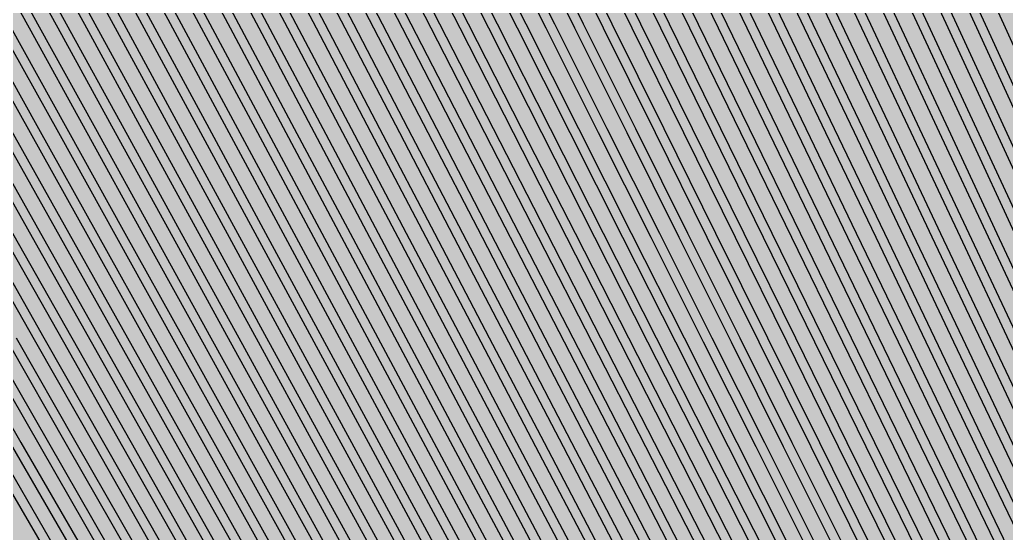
# Model space of a CAD drawing. Header units: metres. Extents: x -7231 to 10969, y -37556 to 1873.
# Drawn here: x 659.1 to 871.2, y -18033.5 to -17923.1 of the extents above; entities that cross this region are included whole.
import ezdxf

# ---------------------------------------------------------------- set-up
doc = ezdxf.new("R2010")
doc.units = ezdxf.units.M
for name, color, linetype in [('Metal1', 4, 'CONTINUOUS'), ('Metal2', 3, 'CONTINUOUS'), ('Polyimide', 7, 'CONTINUOUS')]:
    doc.layers.add(name, color=color, linetype=linetype)

msp = doc.modelspace()

# ---------------------------------------------------------------- hatches: boundary and pattern name
at = {"layer": 'Polyimide'}
msp.add_hatch(color=7, dxfattribs=at).paths.add_polyline_path([(4065.69, -468), (4066.67, -501.99), (4068.51, -535.99), (4071.41, -569.99), (4075.54, -603.99), (4081.04, -637.99), (4088.01, -671.99), (4096.52, -705.98), (4106.62, -739.98), (4118.33, -773.98), (4131.63, -807.98), (4146.49, -841.98), (4162.87, -875.98), (4180.68, -909.97), (4199.83, -943.97), (4220.22, -977.97), (4241.73, -1011.97), (4264.21, -1045.97), (4287.52, -1079.96), (4311.51, -1113.96), (4336.01, -1147.96), (4360.86, -1181.96), (4385.88, -1215.96), (4410.89, -1249.96), (4435.74, -1283.95), (4460.24, -1317.95), (4484.23, -1351.95), (4507.54, -1385.95), (4530.02, -1419.95), (4551.53, -1453.94), (4571.92, -1487.94), (4591.07, -1521.94), (4608.88, -1555.94), (4625.26, -1589.94), (4640.12, -1623.94), (4653.42, -1657.93), (4665.13, -1691.93), (4675.23, -1725.93), (4683.74, -1759.93), (4690.71, -1793.93), (4696.21, -1827.93), (4700.34, -1861.92), (4703.24, -1895.92), (4705.08, -1929.92), (4706.06, -1963.92), (4706.44, -1997.92), (4706.5, -2031.91), (4706.5, -4793.02), (4709.95, -4838.39), (4720.22, -4882.71), (4737.08, -4924.98), (4760.13, -4964.2), (4788.85, -4999.49), (4822.58, -5030.03), (4860.53, -5055.12), (4901.85, -5074.18), (4901.85, -5074.18), (4970.68, -5105.23), (5034.7, -5145.26), (5092.76, -5193.54), (5143.8, -5249.19), (5186.89, -5311.2), (5221.24, -5378.44), (5246.23, -5449.69), (5261.41, -5523.66), (5266.5, -5599), (5261.41, -5674.34), (5246.23, -5748.31), (5221.24, -5819.56), (5186.89, -5886.8), (5143.8, -5948.81), (5092.76, -6004.46), (5034.7, -6052.74), (4970.68, -6092.77), (4901.85, -6123.82), (4860.53, -6142.88), (4822.58, -6167.97), (4788.85, -6198.51), (4760.13, -6233.8), (4737.08, -6273.02), (4720.22, -6315.29), (4709.95, -6359.61), (4706.5, -6404.98), (4706.5, -9221.52), (4709.95, -9266.88), (4720.22, -9311.21), (4737.08, -9353.47), (4760.13, -9392.7), (4788.85, -9427.98), (4822.58, -9458.52), (4860.53, -9483.61), (4901.85, -9502.67), (4970.68, -9533.72), (5034.7, -9573.75), (5092.76, -9622.03), (5143.8, -9677.68), (5186.89, -9739.69), (5221.24, -9806.94), (5246.23, -9878.19), (5261.41, -9952.16), (5266.5, -10027.49), (5261.41, -10102.83), (5246.23, -10176.8), (5221.24, -10248.05), (5186.89, -10315.3), (5143.8, -10377.31), (5092.76, -10432.96), (5034.7, -10481.24), (4970.68, -10521.27), (4901.85, -10552.32), (4860.53, -10571.38), (4822.58, -10596.46), (4788.85, -10627), (4760.13, -10662.29), (4737.08, -10701.52), (4720.22, -10743.78), (4709.95, -10788.1), (4706.5, -10833.47), (4706.5, -13650.01), (4709.95, -13695.38), (4720.22, -13739.7), (4737.08, -13781.96), (4760.13, -13821.19), (4788.85, -13856.48), (4822.58, -13887.02), (4860.53, -13912.11), (4901.85, -13931.17), (4970.68, -13962.22), (5034.7, -14002.25), (5092.76, -14050.53), (5143.8, -14106.18), (5186.89, -14168.19), (5221.24, -14235.43), (5246.23, -14306.68), (5261.41, -14380.65), (5266.5, -14455.99), (5261.41, -14531.33), (5246.23, -14605.29), (5221.24, -14676.55), (5186.89, -14743.79), (5143.8, -14805.8), (5092.76, -14861.45), (5034.7, -14909.73), (4970.68, -14949.76), (4901.85, -14980.81), (4860.53, -14999.87), (4822.58, -15024.96), (4788.85, -15055.5), (4760.13, -15090.79), (4737.08, -15130.01), (4720.22, -15172.27), (4709.95, -15216.6), (4706.5, -15261.97), (4706.5, -15455.99), (4720.95, -15750.04), (4764.14, -16041.26), (4835.68, -16326.84), (4934.86, -16604.04), (5060.74, -16870.18), (5212.09, -17122.7), (5387.47, -17359.17), (5585.18, -17577.31), (5803.32, -17775.02), (6039.79, -17950.4), (6292.31, -18101.75), (6558.45, -18227.63), (6835.65, -18326.81), (7121.23, -18398.34), (7412.45, -18441.54), (7706.5, -18455.99), (9969.01, -18455.99), (10047.42, -18459.84), (10125.08, -18471.36), (10201.23, -18490.44), (10275.15, -18516.89), (10346.12, -18550.45), (10413.46, -18590.81), (10476.52, -18637.58), (10534.69, -18690.3), (10587.41, -18748.47), (10634.18, -18811.53), (10674.54, -18878.87), (10708.11, -18949.84), (10734.56, -19023.76), (10753.63, -19099.92), (10765.15, -19177.58), (10769.01, -19255.99), (10769.01, -20895.8), (10730.24, -20951.41), (10694.6, -21009.08), (10662.21, -21068.63), (10633.17, -21129.89), (10607.55, -21192.66), (10585.45, -21256.74), (10566.93, -21321.96), (10552.05, -21388.09), (10540.84, -21454.95), (10533.35, -21522.33), (10529.6, -21590.02), (10529.6, -21657.81), (10533.35, -21725.5), (10540.84, -21792.87), (10552.05, -21859.73), (10566.93, -21925.87), (10585.45, -21991.08), (10607.55, -22055.17), (10633.17, -22117.94), (10662.21, -22179.19), (10694.6, -22238.74), (10730.24, -22296.41), (10769.01, -22352.03), (10769.01, -32454.24), (10728.74, -32510.49), (10691.72, -32568.92), (10658.05, -32629.35), (10627.85, -32691.58), (10601.2, -32755.42), (10578.21, -32820.67), (10558.93, -32887.1), (10543.44, -32954.52), (10531.77, -33022.71), (10523.97, -33091.44), (10520.07, -33160.51), (10520.07, -33229.69), (10523.97, -33298.75), (10531.77, -33367.49), (10543.44, -33435.67), (10558.93, -33503.09), (10578.21, -33569.53), (10601.2, -33634.77), (10627.85, -33698.61), (10658.05, -33760.85), (10691.72, -33821.28), (10728.74, -33879.71), (10769.01, -33935.96), (10769.01, -36556), (10765.15, -36634.41), (10753.63, -36712.07), (10734.56, -36788.23), (10708.11, -36862.15), (10674.54, -36933.12), (10634.18, -37000.46), (10587.41, -37063.51), (10534.69, -37121.69), (10476.52, -37174.41), (10413.46, -37221.18), (10346.12, -37261.54), (10275.15, -37295.1), (10201.23, -37321.55), (10125.08, -37340.63), (10047.42, -37352.15), (9969.01, -37356), (-6231.01, -37356), (-6309.42, -37352.15), (-6387.08, -37340.63), (-6463.23, -37321.55), (-6537.15, -37295.1), (-6608.12, -37261.54), (-6675.46, -37221.18), (-6738.52, -37174.41), (-6796.69, -37121.69), (-6849.41, -37063.51), (-6896.18, -37000.46), (-6936.54, -36933.12), (-6970.11, -36862.15), (-6996.56, -36788.23), (-7015.63, -36712.07), (-7027.15, -36634.41), (-7031.01, -36556), (-7031.01, -33936), (-6990.74, -33879.75), (-6953.7, -33821.31), (-6920.03, -33760.88), (-6889.82, -33698.64), (-6863.18, -33634.8), (-6840.18, -33569.55), (-6820.9, -33503.11), (-6805.4, -33435.69), (-6793.74, -33367.49), (-6785.94, -33298.75), (-6782.03, -33229.68), (-6782.03, -33160.5), (-6785.94, -33091.43), (-6793.74, -33022.69), (-6805.4, -32954.5), (-6820.9, -32887.07), (-6840.18, -32820.63), (-6863.18, -32755.39), (-6889.82, -32691.54), (-6920.03, -32629.3), (-6953.7, -32568.87), (-6990.74, -32510.43), (-7031.01, -32454.18), (-7031.01, -22364.83), (-6990.74, -22308.58), (-6953.7, -22250.14), (-6920.03, -22189.71), (-6889.82, -22127.47), (-6863.18, -22063.62), (-6840.18, -21998.38), (-6820.9, -21931.94), (-6805.4, -21864.51), (-6793.74, -21796.32), (-6785.94, -21727.58), (-6782.03, -21658.51), (-6782.03, -21589.33), (-6785.94, -21520.26), (-6793.74, -21451.52), (-6805.4, -21383.32), (-6820.9, -21315.9), (-6840.18, -21249.46), (-6863.18, -21184.21), (-6889.82, -21120.37), (-6920.03, -21058.13), (-6953.7, -20997.7), (-6990.74, -20939.26), (-7031.01, -20883.01), (-7031.01, -19255.99), (-7027.15, -19177.58), (-7015.63, -19099.92), (-6996.56, -19023.76), (-6970.11, -18949.84), (-6936.54, -18878.87), (-6896.18, -18811.53), (-6849.41, -18748.47), (-6796.69, -18690.3), (-6738.52, -18637.58), (-6675.46, -18590.81), (-6608.12, -18550.45), (-6537.15, -18516.89), (-6463.23, -18490.44), (-6387.08, -18471.36), (-6309.42, -18459.84), (-6231.01, -18455.99), (-3968.5, -18455.99), (-3674.45, -18441.54), (-3383.23, -18398.34), (-3097.65, -18326.81), (-2820.45, -18227.63), (-2554.31, -18101.75), (-2301.79, -17950.4), (-2065.32, -17775.02), (-1847.18, -17577.31), (-1649.47, -17359.17), (-1474.09, -17122.7), (-1322.74, -16870.18), (-1196.86, -16604.04), (-1097.68, -16326.84), (-1026.14, -16041.26), (-982.95, -15750.04), (-968.5, -15455.99), (-968.5, -15261.97), (-971.95, -15216.6), (-982.22, -15172.27), (-999.08, -15130.01), (-1022.13, -15090.79), (-1050.85, -15055.5), (-1084.58, -15024.96), (-1122.53, -14999.87), (-1163.85, -14980.81), (-1232.68, -14949.76), (-1296.7, -14909.73), (-1354.76, -14861.45), (-1405.8, -14805.8), (-1448.89, -14743.79), (-1483.24, -14676.55), (-1508.23, -14605.29), (-1523.41, -14531.33), (-1528.5, -14455.99), (-1523.41, -14380.65), (-1508.23, -14306.68), (-1483.24, -14235.43), (-1448.89, -14168.19), (-1405.8, -14106.18), (-1354.76, -14050.53), (-1296.7, -14002.25), (-1232.68, -13962.22), (-1163.85, -13931.17), (-1122.53, -13912.11), (-1084.58, -13887.02), (-1050.85, -13856.48), (-1022.13, -13821.19), (-999.08, -13781.96), (-982.22, -13739.7), (-971.95, -13695.38), (-968.5, -13650.01), (-968.5, -12309.64), (-971.95, -12264.27), (-982.22, -12219.94), (-999.08, -12177.68), (-1022.13, -12138.46), (-1050.85, -12103.17), (-1084.58, -12072.63), (-1122.53, -12047.54), (-1163.85, -12028.48), (-1232.68, -11997.43), (-1296.7, -11957.4), (-1354.76, -11909.12), (-1405.8, -11853.47), (-1448.89, -11791.46), (-1483.24, -11724.22), (-1508.23, -11652.96), (-1523.41, -11579), (-1528.5, -11503.66), (-1523.41, -11428.32), (-1508.23, -11354.35), (-1483.24, -11283.1), (-1448.89, -11215.86), (-1405.8, -11153.85), (-1354.76, -11098.2), (-1296.7, -11049.92), (-1232.68, -11009.89), (-1163.85, -10978.84), (-1122.53, -10959.78), (-1084.58, -10934.69), (-1050.85, -10904.15), (-1022.13, -10868.86), (-999.08, -10829.63), (-982.22, -10787.37), (-971.95, -10743.05), (-968.5, -10697.68), (-968.5, -9357.31), (-971.95, -9311.94), (-982.22, -9267.62), (-999.08, -9225.35), (-1022.13, -9186.13), (-1050.85, -9150.84), (-1084.58, -9120.3), (-1122.53, -9095.21), (-1163.85, -9076.15), (-1163.85, -9076.15), (-1232.68, -9045.1), (-1296.7, -9005.07), (-1354.76, -8956.79), (-1405.8, -8901.14), (-1448.89, -8839.13), (-1483.24, -8771.89), (-1508.23, -8700.64), (-1523.41, -8626.67), (-1528.5, -8551.33), (-1523.41, -8475.99), (-1508.23, -8402.02), (-1483.24, -8330.77), (-1448.89, -8263.53), (-1405.8, -8201.52), (-1354.76, -8145.87), (-1296.7, -8097.59), (-1232.68, -8057.56), (-1163.85, -8026.51), (-1163.85, -8026.51), (-1122.53, -8007.45), (-1084.58, -7982.36), (-1050.85, -7951.82), (-1022.13, -7916.53), (-999.08, -7877.31), (-982.22, -7835.04), (-971.95, -7790.72), (-968.5, -7745.35), (-968.5, -6404.98), (-971.95, -6359.61), (-982.22, -6315.29), (-999.08, -6273.02), (-1022.13, -6233.8), (-1050.85, -6198.51), (-1084.58, -6167.97), (-1122.53, -6142.88), (-1163.85, -6123.82), (-1163.85, -6123.82), (-1232.68, -6092.77), (-1296.7, -6052.74), (-1354.76, -6004.46), (-1405.8, -5948.81), (-1448.89, -5886.8), (-1483.24, -5819.56), (-1508.23, -5748.31), (-1523.41, -5674.34), (-1528.5, -5599), (-1523.41, -5523.66), (-1508.23, -5449.69), (-1483.24, -5378.44), (-1448.89, -5311.2), (-1405.8, -5249.19), (-1354.76, -5193.54), (-1296.7, -5145.26), (-1232.68, -5105.23), (-1163.85, -5074.18), (-1163.85, -5074.18), (-1122.53, -5055.12), (-1084.58, -5030.03), (-1050.85, -4999.49), (-1022.13, -4964.2), (-999.08, -4924.98), (-982.22, -4882.71), (-971.95, -4838.39), (-968.5, -4793.02), (-968.5, -2031.91), (-968.44, -1997.92), (-968.06, -1963.92), (-967.05, -1929.92), (-965.18, -1895.92), (-962.22, -1861.92), (-958.01, -1827.93), (-952.41, -1793.93), (-945.31, -1759.93), (-936.64, -1725.93), (-926.35, -1691.93), (-914.43, -1657.93), (-900.88, -1623.94), (-885.74, -1589.94), (-869.05, -1555.94), (-850.91, -1521.94), (-831.4, -1487.94), (-810.63, -1453.94), (-788.72, -1419.95), (-765.82, -1385.95), (-742.07, -1351.95), (-717.63, -1317.95), (-692.67, -1283.95), (-667.36, -1249.96), (-641.88, -1215.96), (-616.39, -1181.96), (-591.08, -1147.96), (-566.12, -1113.96), (-541.68, -1079.96), (-517.93, -1045.97), (-495.03, -1011.97), (-473.12, -977.97), (-452.35, -943.97), (-432.84, -909.97), (-414.7, -875.98), (-398.01, -841.98), (-382.87, -807.98), (-369.32, -773.98), (-357.4, -739.98), (-347.11, -705.98), (-338.44, -671.99), (-331.34, -637.99), (-325.74, -603.99), (-321.53, -569.99), (-318.57, -535.99), (-316.7, -501.99), (-315.69, -468), (-315.31, -434), (-315.25, -400), (-315.25, 401), (-315.25, 451), (-315.25, 1644), (-270.25, 1644), (-270.03, 1637.13), (-269.35, 1630.29), (-268.23, 1623.52), (-266.67, 1616.82), (-264.68, 1610.25), (-262.26, 1603.82), (-259.42, 1597.56), (-256.18, 1591.5), (-252.55, 1585.67), (-248.55, 1580.08), (-244.19, 1574.77), (-239.5, 1569.75), (-234.48, 1565.06), (-229.17, 1560.7), (-223.58, 1556.7), (-217.75, 1553.07), (-211.69, 1549.83), (-205.43, 1546.99), (-199, 1544.57), (-192.43, 1542.58), (-185.73, 1541.02), (-178.96, 1539.9), (-172.12, 1539.22), (-165.25, 1539), (-158.38, 1539.22), (-151.54, 1539.9), (-144.77, 1541.02), (-138.07, 1542.58), (-131.5, 1544.57), (-125.07, 1546.99), (-118.81, 1549.83), (-112.75, 1553.07), (-106.92, 1556.7), (-101.33, 1560.7), (-96.02, 1565.06), (-91, 1569.75), (-86.31, 1574.77), (-81.95, 1580.08), (-77.95, 1585.67), (-74.32, 1591.5), (-71.08, 1597.56), (-68.24, 1603.82), (-65.82, 1610.25), (-63.83, 1616.82), (-62.27, 1623.52), (-61.15, 1630.29), (-60.47, 1637.13), (-60.25, 1644), (1853, 1644), (1853, 1573), (3815.25, 1573), (3815.46, 1579.54), (3816.11, 1586.05), (3817.17, 1592.51), (3818.66, 1598.88), (3820.56, 1605.14), (3822.86, 1611.27), (3825.56, 1617.23), (3828.65, 1623), (3832.1, 1628.56), (3835.91, 1633.88), (3840.07, 1638.93), (3844.54, 1643.71), (3849.32, 1648.18), (3854.37, 1652.34), (3859.69, 1656.15), (3865.25, 1659.6), (3871.02, 1662.69), (3876.98, 1665.39), (3883.11, 1667.69), (3889.37, 1669.59), (3895.74, 1671.08), (3902.2, 1672.14), (3908.71, 1672.79), (3915.25, 1673), (3921.79, 1672.79), (3928.3, 1672.14), (3934.76, 1671.08), (3941.13, 1669.59), (3947.39, 1667.69), (3953.52, 1665.39), (3959.48, 1662.69), (3965.25, 1659.6), (3970.81, 1656.15), (3976.13, 1652.34), (3981.18, 1648.18), (3985.96, 1643.71), (3990.43, 1638.93), (3994.59, 1633.88), (3998.4, 1628.56), (4001.85, 1623), (4004.94, 1617.23), (4007.64, 1611.27), (4009.94, 1605.14), (4011.84, 1598.88), (4013.33, 1592.51), (4014.39, 1586.05), (4015.04, 1579.54), (4015.25, 1573), (4065.25, 1573), (4065.25, 451), (4065.25, 401), (4065.25, -400), (4065.31, -434), (4065.69, -468)])

# ---------------------------------------------------------------- linework, layer by layer
at = {"layer": 'Metal1'}
for points in [[(655.37, -17766.46), (667.04, -17788.96), (678.7, -17811.46), (690.37, -17833.96), (702.03, -17856.46), (713.7, -17878.96), (725.36, -17901.46), (737.02, -17923.96), (748.69, -17946.46), (760.35, -17968.96), (772.02, -17991.47), (783.68, -18013.97), (795.35, -18036.47), (807.01, -18058.97), (818.67, -18081.47), (830.34, -18103.97), (842, -18126.47), (853.67, -18148.97), (865.33, -18171.47), (877, -18193.97), (888.66, -18216.47), (900.32, -18238.97)], [(668.61, -17766.46), (680.15, -17788.96), (691.69, -17811.46), (703.22, -17833.96), (714.76, -17856.47), (726.3, -17878.97), (737.84, -17901.47), (749.37, -17923.97), (760.91, -17946.47), (772.45, -17968.97), (783.99, -17991.47), (795.52, -18013.97), (807.06, -18036.47), (818.6, -18058.97), (830.13, -18081.47), (841.67, -18103.97), (853.21, -18126.47), (864.75, -18148.97), (876.28, -18171.47), (887.82, -18193.98), (899.36, -18216.48), (910.89, -18238.98)], [(681.85, -17766.47), (693.26, -17788.97), (704.67, -17811.47), (716.08, -17833.97), (727.49, -17856.47), (738.9, -17878.97), (750.31, -17901.47), (761.72, -17923.97), (773.13, -17946.47), (784.54, -17968.97), (795.95, -17991.47), (807.36, -18013.97), (818.77, -18036.47), (830.18, -18058.98), (841.59, -18081.48), (853, -18103.98), (864.41, -18126.48), (875.82, -18148.98), (887.23, -18171.48), (898.64, -18193.98), (910.05, -18216.48), (921.46, -18238.98)], [(695.09, -17766.47), (706.37, -17788.97), (717.66, -17811.47), (728.94, -17833.97), (740.22, -17856.47), (751.51, -17878.97), (762.79, -17901.47), (774.07, -17923.98), (785.36, -17946.48), (796.64, -17968.98), (807.92, -17991.48), (819.2, -18013.98), (830.49, -18036.48), (841.77, -18058.98), (853.05, -18081.48), (864.34, -18103.98), (875.62, -18126.48), (886.9, -18148.98), (898.18, -18171.48), (909.47, -18193.98), (920.75, -18216.48), (932.03, -18238.98)], [(708.33, -17766.47), (719.49, -17788.98), (730.64, -17811.48), (741.8, -17833.98), (752.95, -17856.48), (764.11, -17878.98), (775.27, -17901.48), (786.42, -17923.98), (797.58, -17946.48), (808.73, -17968.98), (819.89, -17991.48), (831.04, -18013.98), (842.2, -18036.48), (853.36, -18058.98), (864.51, -18081.48), (875.67, -18103.98), (886.82, -18126.49), (897.98, -18148.99), (909.14, -18171.49), (920.29, -18193.99), (931.45, -18216.49), (942.6, -18238.99)], [(721.57, -17766.48), (732.6, -17788.98), (743.63, -17811.48), (754.66, -17833.98), (765.68, -17856.48), (776.71, -17878.98), (787.74, -17901.48), (798.77, -17923.98), (809.8, -17946.48), (820.83, -17968.98), (831.86, -17991.49), (842.89, -18013.99), (853.91, -18036.49), (864.94, -18058.99), (875.97, -18081.49), (887, -18103.99), (898.03, -18126.49), (909.06, -18148.99), (920.09, -18171.49), (931.11, -18193.99), (942.14, -18216.49), (953.17, -18238.99)], [(734.81, -17766.48), (745.71, -17788.98), (756.61, -17811.48), (767.51, -17833.98), (778.42, -17856.49), (789.32, -17878.99), (800.22, -17901.49), (811.12, -17923.99), (822.02, -17946.49), (832.92, -17968.99), (843.82, -17991.49), (854.73, -18013.99), (865.63, -18036.49), (876.53, -18058.99), (887.43, -18081.49), (898.33, -18103.99), (909.23, -18126.49), (920.14, -18148.99), (931.04, -18171.5), (941.94, -18194), (952.84, -18216.5), (963.74, -18239)], [(748.05, -17766.49), (758.82, -17788.99), (769.6, -17811.49), (780.37, -17833.99), (791.15, -17856.49), (801.92, -17878.99), (812.69, -17901.49), (823.47, -17923.99), (834.24, -17946.49), (845.02, -17968.99), (855.79, -17991.49), (866.57, -18013.99), (877.34, -18036.5), (888.12, -18059), (898.89, -18081.5), (909.66, -18104), (920.44, -18126.5), (931.21, -18149), (941.99, -18171.5), (952.76, -18194), (963.54, -18216.5), (974.31, -18239)], [(761.29, -17766.49), (771.93, -17788.99), (782.58, -17811.49), (793.23, -17833.99), (803.88, -17856.49), (814.52, -17878.99), (825.17, -17901.5), (835.82, -17924), (846.47, -17946.5), (857.11, -17969), (867.76, -17991.5), (878.41, -18014), (889.06, -18036.5), (899.7, -18059), (910.35, -18081.5), (921, -18104), (931.64, -18126.5), (942.29, -18149), (952.94, -18171.5), (963.59, -18194), (974.23, -18216.5), (984.88, -18239.01)], [(774.53, -17766.5), (785.05, -17789), (795.57, -17811.5), (806.09, -17834), (816.61, -17856.5), (827.13, -17879), (837.65, -17901.5), (848.17, -17924), (858.69, -17946.5), (869.21, -17969), (879.73, -17991.5), (890.25, -18014), (900.77, -18036.5), (911.29, -18059), (921.81, -18081.5), (932.33, -18104.01), (942.85, -18126.51), (953.37, -18149.01), (963.89, -18171.51), (974.41, -18194.01), (984.93, -18216.51), (995.45, -18239.01)], [(787.77, -17766.5), (798.16, -17789), (808.55, -17811.5), (818.95, -17834), (829.34, -17856.5), (839.73, -17879), (850.12, -17901.5), (860.52, -17924), (870.91, -17946.5), (881.3, -17969.01), (891.7, -17991.51), (902.09, -18014.01), (912.48, -18036.51), (922.88, -18059.01), (933.27, -18081.51), (943.66, -18104.01), (954.05, -18126.51), (964.45, -18149.01), (974.84, -18171.51), (985.23, -18194.01), (995.63, -18216.51), (1006.02, -18239.01)], [(886.89, -18217.39), (875.22, -18194.89), (863.56, -18172.39), (851.89, -18149.89), (840.23, -18127.39), (828.56, -18104.89), (816.9, -18082.39), (805.23, -18059.89), (793.57, -18037.39), (781.91, -18014.89), (770.24, -17992.39), (758.58, -17969.89), (746.91, -17947.38), (735.25, -17924.88), (723.58, -17902.38), (711.92, -17879.88), (700.26, -17857.38), (688.59, -17834.88), (676.93, -17812.38), (665.26, -17789.88), (653.6, -17767.38)], [(897.58, -18217.39), (886.04, -18194.89), (874.5, -18172.39), (862.97, -18149.89), (851.43, -18127.39), (839.89, -18104.89), (828.35, -18082.38), (816.82, -18059.88), (805.28, -18037.38), (793.74, -18014.88), (782.21, -17992.38), (770.67, -17969.88), (759.13, -17947.38), (747.59, -17924.88), (736.06, -17902.38), (724.52, -17879.88), (712.98, -17857.38), (701.45, -17834.88), (689.91, -17812.38), (678.37, -17789.88), (666.83, -17767.38)], [(908.27, -18217.38), (896.86, -18194.88), (885.45, -18172.38), (874.04, -18149.88), (862.63, -18127.38), (851.22, -18104.88), (839.81, -18082.38), (828.4, -18059.88), (816.99, -18037.38), (805.58, -18014.88), (794.17, -17992.38), (782.76, -17969.88), (771.35, -17947.38), (759.94, -17924.88), (748.53, -17902.38), (737.12, -17879.87), (725.71, -17857.37), (714.3, -17834.87), (702.89, -17812.37), (691.48, -17789.87), (680.07, -17767.37)], [(918.96, -18217.38), (907.68, -18194.88), (896.4, -18172.38), (885.11, -18149.88), (873.83, -18127.38), (862.55, -18104.88), (851.26, -18082.38), (839.98, -18059.88), (828.7, -18037.38), (817.42, -18014.87), (806.13, -17992.37), (794.85, -17969.87), (783.57, -17947.37), (772.28, -17924.87), (761, -17902.37), (749.72, -17879.87), (738.44, -17857.37), (727.15, -17834.87), (715.87, -17812.37), (704.59, -17789.87), (693.3, -17767.37)], [(940.81, -18239.88), (929.66, -18217.38), (918.5, -18194.88), (907.34, -18172.38), (896.19, -18149.87), (885.03, -18127.37), (873.88, -18104.87), (862.72, -18082.37), (851.56, -18059.87), (840.41, -18037.37), (829.25, -18014.87), (818.1, -17992.37), (806.94, -17969.87), (795.79, -17947.37), (784.63, -17924.87), (773.47, -17902.37), (762.32, -17879.87), (751.16, -17857.37), (740.01, -17834.87), (728.85, -17812.36), (717.69, -17789.86), (706.54, -17767.36)], [(951.38, -18239.87), (940.35, -18217.37), (929.32, -18194.87), (918.29, -18172.37), (907.26, -18149.87), (896.23, -18127.37), (885.2, -18104.87), (874.18, -18082.37), (863.15, -18059.87), (852.12, -18037.37), (841.09, -18014.87), (830.06, -17992.37), (819.03, -17969.87), (808, -17947.36), (796.97, -17924.86), (785.95, -17902.36), (774.92, -17879.86), (763.89, -17857.36), (752.86, -17834.86), (741.83, -17812.36), (730.8, -17789.86), (719.77, -17767.36)], [(961.94, -18239.87), (951.04, -18217.37), (940.14, -18194.87), (929.24, -18172.37), (918.34, -18149.87), (907.43, -18127.37), (896.53, -18104.87), (885.63, -18082.36), (874.73, -18059.86), (863.83, -18037.36), (852.93, -18014.86), (842.02, -17992.36), (831.12, -17969.86), (820.22, -17947.36), (809.32, -17924.86), (798.42, -17902.36), (787.52, -17879.86), (776.62, -17857.36), (765.71, -17834.86), (754.81, -17812.36), (743.91, -17789.86), (733.01, -17767.35)], [(972.51, -18239.86), (961.73, -18217.36), (950.96, -18194.86), (940.18, -18172.36), (929.41, -18149.86), (918.64, -18127.36), (907.86, -18104.86), (897.09, -18082.36), (886.31, -18059.86), (875.54, -18037.36), (864.76, -18014.86), (853.99, -17992.36), (843.21, -17969.86), (832.44, -17947.36), (821.67, -17924.86), (810.89, -17902.35), (800.12, -17879.85), (789.34, -17857.35), (778.57, -17834.85), (767.79, -17812.35), (757.02, -17789.85), (746.24, -17767.35)], [(983.07, -18239.86), (972.43, -18217.36), (961.78, -18194.86), (951.13, -18172.36), (940.48, -18149.86), (929.84, -18127.36), (919.19, -18104.86), (908.54, -18082.36), (897.89, -18059.86), (887.25, -18037.35), (876.6, -18014.85), (865.95, -17992.35), (855.31, -17969.85), (844.66, -17947.35), (834.01, -17924.85), (823.36, -17902.35), (812.72, -17879.85), (802.07, -17857.35), (791.42, -17834.85), (780.77, -17812.35), (770.13, -17789.85), (759.48, -17767.35)], [(993.64, -18239.86), (983.12, -18217.36), (972.6, -18194.86), (962.08, -18172.35), (951.56, -18149.85), (941.04, -18127.35), (930.52, -18104.85), (920, -18082.35), (909.48, -18059.85), (898.96, -18037.35), (888.44, -18014.85), (877.92, -17992.35), (867.4, -17969.85), (856.88, -17947.35), (846.36, -17924.85), (835.84, -17902.35), (825.32, -17879.85), (814.8, -17857.35), (804.28, -17834.84), (793.76, -17812.34), (783.24, -17789.84), (772.72, -17767.34)], [(1004.2, -18239.85), (993.81, -18217.35), (983.42, -18194.85), (973.02, -18172.35), (962.63, -18149.85), (952.24, -18127.35), (941.85, -18104.85), (931.45, -18082.35), (921.06, -18059.85), (910.67, -18037.35), (900.27, -18014.85), (889.88, -17992.34), (879.49, -17969.84), (869.09, -17947.34), (858.7, -17924.84), (848.31, -17902.34), (837.92, -17879.84), (827.52, -17857.34), (817.13, -17834.84), (806.74, -17812.34), (796.34, -17789.84), (785.95, -17767.34)], [(1014.77, -18239.85), (1004.5, -18217.35), (994.24, -18194.85), (983.97, -18172.35), (973.71, -18149.85), (963.44, -18127.34), (953.17, -18104.84), (942.91, -18082.34), (932.64, -18059.84), (922.38, -18037.34), (912.11, -18014.84), (901.84, -17992.34), (891.58, -17969.84), (881.31, -17947.34), (871.05, -17924.84), (860.78, -17902.34), (850.52, -17879.84), (840.25, -17857.34), (829.98, -17834.84), (819.72, -17812.34), (809.45, -17789.83), (799.19, -17767.33)], [(876.19, -18217.4), (864.4, -18194.9), (852.61, -18172.4), (840.82, -18149.89), (829.03, -18127.39), (817.24, -18104.89), (805.44, -18082.39), (793.65, -18059.89), (781.86, -18037.39), (770.07, -18014.89), (758.28, -17992.39), (746.49, -17969.89), (734.69, -17947.39), (722.9, -17924.89), (711.11, -17902.39), (699.32, -17879.89), (687.53, -17857.39), (675.74, -17834.88), (663.95, -17812.38), (652.15, -17789.88)], [(653.93, -17788.96), (665.72, -17811.46), (677.51, -17833.96), (689.3, -17856.46), (701.09, -17878.96), (712.88, -17901.46), (724.67, -17923.96), (736.47, -17946.46), (748.26, -17968.96), (760.05, -17991.46), (771.84, -18013.96), (783.63, -18036.46), (795.42, -18058.96), (807.22, -18081.46), (819.01, -18103.96), (830.8, -18126.47), (842.59, -18148.97), (854.38, -18171.47), (866.17, -18193.97), (877.96, -18216.47), (889.76, -18238.97)], [(865.5, -18217.4), (853.58, -18194.9), (841.66, -18172.4), (829.74, -18149.9), (817.83, -18127.4), (805.91, -18104.9), (793.99, -18082.4), (782.07, -18059.9), (770.15, -18037.4), (758.23, -18014.89), (746.31, -17992.39), (734.4, -17969.89), (722.48, -17947.39), (710.56, -17924.89), (698.64, -17902.39), (686.72, -17879.89), (674.8, -17857.39), (662.88, -17834.89), (650.97, -17812.39)], [(652.73, -17811.45), (664.65, -17833.95), (676.57, -17856.45), (688.49, -17878.95), (700.41, -17901.45), (712.33, -17923.96), (724.24, -17946.46), (736.16, -17968.96), (748.08, -17991.46), (760, -18013.96), (771.92, -18036.46), (783.84, -18058.96), (795.76, -18081.46), (807.67, -18103.96), (819.59, -18126.46), (831.51, -18148.96), (843.43, -18171.46), (855.35, -18193.96), (867.27, -18216.46), (879.19, -18238.96)], [(651.79, -17833.95), (663.84, -17856.45), (675.88, -17878.95), (687.93, -17901.45), (699.98, -17923.95), (712.02, -17946.45), (724.07, -17968.95), (736.11, -17991.45), (748.16, -18013.95), (760.2, -18036.45), (772.25, -18058.96), (784.3, -18081.46), (796.34, -18103.96), (808.39, -18126.46), (820.43, -18148.96), (832.48, -18171.46), (844.52, -18193.96), (856.57, -18216.46), (868.62, -18238.96)], [(854.81, -18217.4), (842.76, -18194.9), (830.72, -18172.4), (818.67, -18149.9), (806.62, -18127.4), (794.58, -18104.9), (782.53, -18082.4), (770.49, -18059.9), (758.44, -18037.4), (746.4, -18014.9), (734.35, -17992.4), (722.3, -17969.9), (710.26, -17947.4), (698.21, -17924.9), (686.17, -17902.39), (674.12, -17879.89), (662.08, -17857.39), (650.03, -17834.89)], [(844.11, -18217.41), (831.94, -18194.91), (819.77, -18172.41), (807.6, -18149.91), (795.42, -18127.41), (783.25, -18104.9), (771.08, -18082.4), (758.9, -18059.9), (746.73, -18037.4), (734.56, -18014.9), (722.39, -17992.4), (710.21, -17969.9), (698.04, -17947.4), (685.87, -17924.9), (673.69, -17902.4), (661.52, -17879.9), (649.35, -17857.4)], [(651.11, -17856.45), (663.28, -17878.95), (675.45, -17901.45), (687.63, -17923.95), (699.8, -17946.45), (711.97, -17968.95), (724.15, -17991.45), (736.32, -18013.95), (748.49, -18036.45), (760.66, -18058.95), (772.84, -18081.45), (785.01, -18103.95), (797.18, -18126.45), (809.36, -18148.95), (821.53, -18171.46), (833.7, -18193.96), (845.87, -18216.46), (858.05, -18238.96)], [(650.68, -17878.94), (662.98, -17901.44), (675.28, -17923.94), (687.58, -17946.44), (699.88, -17968.95), (712.18, -17991.45), (724.48, -18013.95), (736.78, -18036.45), (749.08, -18058.95), (761.38, -18081.45), (773.68, -18103.95), (785.98, -18126.45), (798.28, -18148.95), (810.58, -18171.45), (822.88, -18193.95), (835.18, -18216.45), (847.48, -18238.95)], [(833.42, -18217.41), (821.12, -18194.91), (808.82, -18172.41), (796.52, -18149.91), (784.22, -18127.41), (771.92, -18104.91), (759.62, -18082.41), (747.32, -18059.91), (735.02, -18037.41), (722.72, -18014.91), (710.42, -17992.41), (698.12, -17969.9), (685.82, -17947.4), (673.52, -17924.9), (661.22, -17902.4), (648.92, -17879.9)], [(822.73, -18217.42), (810.3, -18194.92), (797.88, -18172.41), (785.45, -18149.91), (773.02, -18127.41), (760.59, -18104.91), (748.17, -18082.41), (735.74, -18059.91), (723.31, -18037.41), (710.89, -18014.91), (698.46, -17992.41), (686.03, -17969.91), (673.6, -17947.41), (661.18, -17924.91), (648.75, -17902.41)], [(650.5, -17901.44), (662.93, -17923.94), (675.36, -17946.44), (687.78, -17968.94), (700.21, -17991.44), (712.64, -18013.94), (725.06, -18036.44), (737.49, -18058.94), (749.92, -18081.44), (762.35, -18103.95), (774.77, -18126.45), (787.2, -18148.95), (799.63, -18171.45), (812.05, -18193.95), (824.48, -18216.45), (836.91, -18238.95)], [(812.04, -18217.42), (799.48, -18194.92), (786.93, -18172.42), (774.37, -18149.92), (761.82, -18127.42), (749.27, -18104.92), (736.71, -18082.42), (724.16, -18059.91), (711.6, -18037.41), (699.05, -18014.91), (686.49, -17992.41), (673.94, -17969.91), (661.39, -17947.41), (648.83, -17924.91)], [(650.58, -17923.94), (663.13, -17946.44), (675.69, -17968.94), (688.24, -17991.44), (700.8, -18013.94), (713.35, -18036.44), (725.9, -18058.94), (738.46, -18081.44), (751.01, -18103.94), (763.57, -18126.44), (776.12, -18148.94), (788.68, -18171.44), (801.23, -18193.94), (813.78, -18216.45), (826.34, -18238.95)], [(650.91, -17946.43), (663.59, -17968.93), (676.27, -17991.43), (688.95, -18013.94), (701.64, -18036.44), (714.32, -18058.94), (727, -18081.44), (739.68, -18103.94), (752.36, -18126.44), (765.04, -18148.94), (777.72, -18171.44), (790.41, -18193.94), (803.09, -18216.44), (815.77, -18238.94)], [(801.35, -18217.42), (788.66, -18194.92), (775.98, -18172.42), (763.3, -18149.92), (750.62, -18127.42), (737.94, -18104.92), (725.26, -18082.42), (712.58, -18059.92), (699.89, -18037.42), (687.21, -18014.92), (674.53, -17992.42), (661.85, -17969.92), (649.17, -17947.42)], [(790.65, -18217.43), (777.84, -18194.93), (765.04, -18172.43), (752.23, -18149.93), (739.42, -18127.42), (726.61, -18104.92), (713.8, -18082.42), (700.99, -18059.92), (688.18, -18037.42), (675.38, -18014.92), (662.57, -17992.42), (649.76, -17969.92)], [(651.5, -17968.93), (664.31, -17991.43), (677.11, -18013.93), (689.92, -18036.43), (702.73, -18058.93), (715.54, -18081.43), (728.35, -18103.93), (741.16, -18126.43), (753.97, -18148.94), (766.77, -18171.44), (779.58, -18193.94), (792.39, -18216.44), (805.2, -18238.94)], [(652.34, -17991.43), (665.27, -18013.93), (678.21, -18036.43), (691.14, -18058.93), (704.08, -18081.43), (717.02, -18103.93), (729.95, -18126.43), (742.89, -18148.93), (755.82, -18171.43), (768.76, -18193.93), (781.69, -18216.43), (794.63, -18238.93)], [(779.96, -18217.43), (767.02, -18194.93), (754.09, -18172.43), (741.15, -18149.93), (728.22, -18127.43), (715.28, -18104.93), (702.35, -18082.43), (689.41, -18059.93), (676.47, -18037.43), (663.54, -18014.92), (650.6, -17992.42)], [(653.43, -18013.92), (666.5, -18036.42), (679.56, -18058.93), (692.62, -18081.43), (705.68, -18103.93), (718.75, -18126.43), (731.81, -18148.93), (744.87, -18171.43), (757.93, -18193.93), (771, -18216.43), (784.06, -18238.93)], [(769.27, -18217.43), (756.2, -18194.93), (743.14, -18172.43), (730.08, -18149.93), (717.02, -18127.43), (703.95, -18104.93), (690.89, -18082.43), (677.83, -18059.93), (664.77, -18037.43), (651.7, -18014.93)]]:
    msp.add_lwpolyline(points, dxfattribs=at)
at = {"layer": 'Metal2'}
for points in [[(648.75, -17766.46), (660.48, -17788.96), (672.21, -17811.46), (683.94, -17833.96), (695.67, -17856.46), (707.39, -17878.96), (719.12, -17901.46), (730.85, -17923.96), (742.58, -17946.46), (754.31, -17968.96), (766.03, -17991.46), (777.76, -18013.96), (789.49, -18036.46), (801.22, -18058.97), (812.94, -18081.47), (824.67, -18103.97), (836.4, -18126.47), (848.13, -18148.97), (859.86, -18171.47), (871.58, -18193.97), (883.31, -18216.47), (895.04, -18238.97)], [(661.99, -17766.46), (673.59, -17788.96), (685.2, -17811.46), (696.8, -17833.96), (708.4, -17856.46), (720, -17878.96), (731.6, -17901.46), (743.2, -17923.97), (754.8, -17946.47), (766.4, -17968.97), (778, -17991.47), (789.6, -18013.97), (801.2, -18036.47), (812.8, -18058.97), (824.4, -18081.47), (836.01, -18103.97), (847.61, -18126.47), (859.21, -18148.97), (870.81, -18171.47), (882.41, -18193.97), (894.01, -18216.47), (905.61, -18238.97)], [(675.23, -17766.46), (686.71, -17788.97), (698.18, -17811.47), (709.65, -17833.97), (721.13, -17856.47), (732.6, -17878.97), (744.07, -17901.47), (755.55, -17923.97), (767.02, -17946.47), (778.5, -17968.97), (789.97, -17991.47), (801.44, -18013.97), (812.92, -18036.47), (824.39, -18058.97), (835.86, -18081.47), (847.34, -18103.97), (858.81, -18126.48), (870.28, -18148.98), (881.76, -18171.48), (893.23, -18193.98), (904.71, -18216.48), (916.18, -18238.98)], [(688.47, -17766.47), (699.82, -17788.97), (711.16, -17811.47), (722.51, -17833.97), (733.86, -17856.47), (745.2, -17878.97), (756.55, -17901.47), (767.9, -17923.97), (779.24, -17946.47), (790.59, -17968.97), (801.94, -17991.48), (813.28, -18013.98), (824.63, -18036.48), (835.98, -18058.98), (847.32, -18081.48), (858.67, -18103.98), (870.02, -18126.48), (881.36, -18148.98), (892.71, -18171.48), (904.06, -18193.98), (915.4, -18216.48), (926.75, -18238.98)], [(701.71, -17766.47), (712.93, -17788.97), (724.15, -17811.47), (735.37, -17833.97), (746.59, -17856.48), (757.81, -17878.98), (769.03, -17901.48), (780.25, -17923.98), (791.47, -17946.48), (802.69, -17968.98), (813.9, -17991.48), (825.12, -18013.98), (836.34, -18036.48), (847.56, -18058.98), (858.78, -18081.48), (870, -18103.98), (881.22, -18126.48), (892.44, -18148.98), (903.66, -18171.48), (914.88, -18193.99), (926.1, -18216.49), (937.32, -18238.99)], [(714.95, -17766.48), (726.04, -17788.98), (737.13, -17811.48), (748.23, -17833.98), (759.32, -17856.48), (770.41, -17878.98), (781.5, -17901.48), (792.6, -17923.98), (803.69, -17946.48), (814.78, -17968.98), (825.87, -17991.48), (836.97, -18013.98), (848.06, -18036.48), (859.15, -18058.99), (870.24, -18081.49), (881.33, -18103.99), (892.43, -18126.49), (903.52, -18148.99), (914.61, -18171.49), (925.7, -18193.99), (936.8, -18216.49), (947.89, -18238.99)], [(728.19, -17766.48), (739.15, -17788.98), (750.12, -17811.48), (761.08, -17833.98), (772.05, -17856.48), (783.02, -17878.98), (793.98, -17901.48), (804.95, -17923.99), (815.91, -17946.49), (826.88, -17968.99), (837.84, -17991.49), (848.81, -18013.99), (859.77, -18036.49), (870.74, -18058.99), (881.7, -18081.49), (892.67, -18103.99), (903.63, -18126.49), (914.6, -18148.99), (925.56, -18171.49), (936.53, -18193.99), (947.49, -18216.49), (958.46, -18238.99)], [(741.43, -17766.48), (752.27, -17788.99), (763.1, -17811.49), (773.94, -17833.99), (784.78, -17856.49), (795.62, -17878.99), (806.46, -17901.49), (817.29, -17923.99), (828.13, -17946.49), (838.97, -17968.99), (849.81, -17991.49), (860.65, -18013.99), (871.48, -18036.49), (882.32, -18058.99), (893.16, -18081.49), (904, -18104), (914.84, -18126.5), (925.67, -18149), (936.51, -18171.5), (947.35, -18194), (958.19, -18216.5), (969.03, -18239)], [(754.67, -17766.49), (765.38, -17788.99), (776.09, -17811.49), (786.8, -17833.99), (797.51, -17856.49), (808.22, -17878.99), (818.93, -17901.49), (829.64, -17923.99), (840.35, -17946.49), (851.07, -17969), (861.78, -17991.5), (872.49, -18014), (883.2, -18036.5), (893.91, -18059), (904.62, -18081.5), (915.33, -18104), (926.04, -18126.5), (936.75, -18149), (947.46, -18171.5), (958.17, -18194), (968.89, -18216.5), (979.6, -18239)], [(767.91, -17766.49), (778.49, -17788.99), (789.07, -17811.49), (799.66, -17834), (810.24, -17856.5), (820.83, -17879), (831.41, -17901.5), (841.99, -17924), (852.58, -17946.5), (863.16, -17969), (873.74, -17991.5), (884.33, -18014), (894.91, -18036.5), (905.5, -18059), (916.08, -18081.5), (926.66, -18104), (937.25, -18126.5), (947.83, -18149), (958.41, -18171.51), (969, -18194.01), (979.58, -18216.51), (990.17, -18239.01)], [(781.15, -17766.5), (791.6, -17789), (802.06, -17811.5), (812.52, -17834), (822.97, -17856.5), (833.43, -17879), (843.89, -17901.5), (854.34, -17924), (864.8, -17946.5), (875.26, -17969), (885.71, -17991.5), (896.17, -18014), (906.63, -18036.51), (917.08, -18059.01), (927.54, -18081.51), (938, -18104.01), (948.45, -18126.51), (958.91, -18149.01), (969.36, -18171.51), (979.82, -18194.01), (990.28, -18216.51), (1000.73, -18239.01)], [(794.39, -17766.5), (804.71, -17789), (815.04, -17811.5), (825.37, -17834), (835.7, -17856.5), (846.03, -17879), (856.36, -17901.51), (866.69, -17924.01), (877.02, -17946.51), (887.35, -17969.01), (897.68, -17991.51), (908.01, -18014.01), (918.34, -18036.51), (928.67, -18059.01), (939, -18081.51), (949.33, -18104.01), (959.66, -18126.51), (969.99, -18149.01), (980.32, -18171.51), (990.65, -18194.01), (1000.97, -18216.52), (1011.3, -18239.02)], [(892.23, -18217.39), (880.63, -18194.89), (869.03, -18172.39), (857.43, -18149.89), (845.83, -18127.39), (834.23, -18104.89), (822.63, -18082.39), (811.03, -18059.89), (799.43, -18037.39), (787.82, -18014.88), (776.22, -17992.38), (764.62, -17969.88), (753.02, -17947.38), (741.42, -17924.88), (729.82, -17902.38), (718.22, -17879.88), (706.62, -17857.38), (695.02, -17834.88), (683.42, -17812.38), (671.82, -17789.88), (660.22, -17767.38)], [(902.92, -18217.39), (891.45, -18194.89), (879.98, -18172.39), (868.5, -18149.88), (857.03, -18127.38), (845.56, -18104.88), (834.08, -18082.38), (822.61, -18059.88), (811.13, -18037.38), (799.66, -18014.88), (788.19, -17992.38), (776.71, -17969.88), (765.24, -17947.38), (753.77, -17924.88), (742.29, -17902.38), (730.82, -17879.88), (719.35, -17857.38), (707.87, -17834.88), (696.4, -17812.37), (684.92, -17789.87), (673.45, -17767.37)], [(913.62, -18217.38), (902.27, -18194.88), (890.92, -18172.38), (879.58, -18149.88), (868.23, -18127.38), (856.88, -18104.88), (845.54, -18082.38), (834.19, -18059.88), (822.84, -18037.38), (811.5, -18014.88), (800.15, -17992.38), (788.8, -17969.88), (777.46, -17947.37), (766.11, -17924.87), (754.77, -17902.37), (743.42, -17879.87), (732.07, -17857.37), (720.73, -17834.87), (709.38, -17812.37), (698.03, -17789.87), (686.69, -17767.37)], [(935.53, -18239.88), (924.31, -18217.38), (913.09, -18194.88), (901.87, -18172.38), (890.65, -18149.88), (879.43, -18127.38), (868.21, -18104.88), (856.99, -18082.37), (845.77, -18059.87), (834.55, -18037.37), (823.33, -18014.87), (812.12, -17992.37), (800.9, -17969.87), (789.68, -17947.37), (778.46, -17924.87), (767.24, -17902.37), (756.02, -17879.87), (744.8, -17857.37), (733.58, -17834.87), (722.36, -17812.37), (711.14, -17789.87), (699.92, -17767.37)], [(946.09, -18239.88), (935, -18217.37), (923.91, -18194.87), (912.82, -18172.37), (901.72, -18149.87), (890.63, -18127.37), (879.54, -18104.87), (868.45, -18082.37), (857.36, -18059.87), (846.26, -18037.37), (835.17, -18014.87), (824.08, -17992.37), (812.99, -17969.87), (801.89, -17947.37), (790.8, -17924.87), (779.71, -17902.37), (768.62, -17879.86), (757.53, -17857.36), (746.43, -17834.86), (735.34, -17812.36), (724.25, -17789.86), (713.16, -17767.36)], [(956.66, -18239.87), (945.69, -18217.37), (934.73, -18194.87), (923.76, -18172.37), (912.8, -18149.87), (901.83, -18127.37), (890.87, -18104.87), (879.9, -18082.37), (868.94, -18059.87), (857.97, -18037.37), (847.01, -18014.86), (836.04, -17992.36), (825.08, -17969.86), (814.11, -17947.36), (803.15, -17924.86), (792.18, -17902.36), (781.22, -17879.86), (770.25, -17857.36), (759.29, -17834.86), (748.32, -17812.36), (737.36, -17789.86), (726.39, -17767.36)], [(967.22, -18239.87), (956.39, -18217.37), (945.55, -18194.87), (934.71, -18172.36), (923.87, -18149.86), (913.03, -18127.36), (902.2, -18104.86), (891.36, -18082.36), (880.52, -18059.86), (869.68, -18037.36), (858.84, -18014.86), (848.01, -17992.36), (837.17, -17969.86), (826.33, -17947.36), (815.49, -17924.86), (804.65, -17902.36), (793.82, -17879.86), (782.98, -17857.36), (772.14, -17834.85), (761.3, -17812.35), (750.46, -17789.85), (739.63, -17767.35)], [(977.79, -18239.86), (967.08, -18217.36), (956.37, -18194.86), (945.66, -18172.36), (934.95, -18149.86), (924.24, -18127.36), (913.52, -18104.86), (902.81, -18082.36), (892.1, -18059.86), (881.39, -18037.36), (870.68, -18014.86), (859.97, -17992.36), (849.26, -17969.85), (838.55, -17947.35), (827.84, -17924.85), (817.13, -17902.35), (806.42, -17879.85), (795.71, -17857.35), (784.99, -17834.85), (774.28, -17812.35), (763.57, -17789.85), (752.86, -17767.35)], [(988.36, -18239.86), (977.77, -18217.36), (967.19, -18194.86), (956.6, -18172.36), (946.02, -18149.86), (935.44, -18127.36), (924.85, -18104.85), (914.27, -18082.35), (903.69, -18059.85), (893.1, -18037.35), (882.52, -18014.85), (871.93, -17992.35), (861.35, -17969.85), (850.77, -17947.35), (840.18, -17924.85), (829.6, -17902.35), (819.02, -17879.85), (808.43, -17857.35), (797.85, -17834.85), (787.26, -17812.35), (776.68, -17789.85), (766.1, -17767.34)], [(998.92, -18239.85), (988.46, -18217.35), (978.01, -18194.85), (967.55, -18172.35), (957.09, -18149.85), (946.64, -18127.35), (936.18, -18104.85), (925.72, -18082.35), (915.27, -18059.85), (904.81, -18037.35), (894.36, -18014.85), (883.9, -17992.35), (873.44, -17969.85), (862.99, -17947.35), (852.53, -17924.84), (842.07, -17902.34), (831.62, -17879.84), (821.16, -17857.34), (810.7, -17834.84), (800.25, -17812.34), (789.79, -17789.84), (779.33, -17767.34)], [(1009.49, -18239.85), (999.16, -18217.35), (988.83, -18194.85), (978.5, -18172.35), (968.17, -18149.85), (957.84, -18127.35), (947.51, -18104.85), (937.18, -18082.35), (926.85, -18059.84), (916.52, -18037.34), (906.19, -18014.84), (895.86, -17992.34), (885.53, -17969.84), (875.2, -17947.34), (864.87, -17924.84), (854.54, -17902.34), (844.22, -17879.84), (833.89, -17857.34), (823.56, -17834.84), (813.23, -17812.34), (802.9, -17789.84), (792.57, -17767.34)], [(647.37, -17788.95), (659.23, -17811.45), (671.08, -17833.95), (682.94, -17856.46), (694.79, -17878.96), (706.65, -17901.46), (718.5, -17923.96), (730.36, -17946.46), (742.21, -17968.96), (754.07, -17991.46), (765.92, -18013.96), (777.78, -18036.46), (789.63, -18058.96), (801.49, -18081.46), (813.34, -18103.96), (825.2, -18126.46), (837.05, -18148.96), (848.91, -18171.46), (860.76, -18193.97), (872.62, -18216.47), (884.47, -18238.97)], [(881.54, -18217.39), (869.81, -18194.89), (858.08, -18172.39), (846.36, -18149.89), (834.63, -18127.39), (822.9, -18104.89), (811.17, -18082.39), (799.44, -18059.89), (787.72, -18037.39), (775.99, -18014.89), (764.26, -17992.39), (752.53, -17969.89), (740.8, -17947.39), (729.08, -17924.89), (717.35, -17902.39), (705.62, -17879.88), (693.89, -17857.38), (682.16, -17834.88), (670.44, -17812.38), (658.71, -17789.88)], [(870.85, -18217.4), (858.99, -18194.9), (847.14, -18172.4), (835.28, -18149.9), (823.43, -18127.4), (811.57, -18104.9), (799.72, -18082.39), (787.86, -18059.89), (776.01, -18037.39), (764.15, -18014.89), (752.3, -17992.39), (740.44, -17969.89), (728.59, -17947.39), (716.73, -17924.89), (704.88, -17902.39), (693.02, -17879.89), (681.17, -17857.39), (669.31, -17834.89), (657.46, -17812.39)], [(658.22, -17833.95), (670.2, -17856.45), (682.19, -17878.95), (694.17, -17901.45), (706.15, -17923.95), (718.13, -17946.45), (730.12, -17968.95), (742.1, -17991.46), (754.08, -18013.96), (766.06, -18036.46), (778.04, -18058.96), (790.03, -18081.46), (802.01, -18103.96), (813.99, -18126.46), (825.97, -18148.96), (837.95, -18171.46), (849.94, -18193.96), (861.92, -18216.46), (873.9, -18238.96)], [(860.15, -18217.4), (848.17, -18194.9), (836.19, -18172.4), (824.21, -18149.9), (812.23, -18127.4), (800.24, -18104.9), (788.26, -18082.4), (776.28, -18059.9), (764.3, -18037.4), (752.31, -18014.9), (740.33, -17992.4), (728.35, -17969.89), (716.37, -17947.39), (704.39, -17924.89), (692.4, -17902.39), (680.42, -17879.89), (668.44, -17857.39), (656.46, -17834.89)], [(849.46, -18217.41), (837.35, -18194.91), (825.24, -18172.4), (813.13, -18149.9), (801.02, -18127.4), (788.91, -18104.9), (776.81, -18082.4), (764.7, -18059.9), (752.59, -18037.4), (740.48, -18014.9), (728.37, -17992.4), (716.26, -17969.9), (704.15, -17947.4), (692.04, -17924.9), (679.93, -17902.4), (667.82, -17879.9), (655.71, -17857.4)], [(657.47, -17856.45), (669.58, -17878.95), (681.69, -17901.45), (693.8, -17923.95), (705.91, -17946.45), (718.02, -17968.95), (730.13, -17991.45), (742.24, -18013.95), (754.35, -18036.45), (766.46, -18058.95), (778.57, -18081.45), (790.68, -18103.96), (802.79, -18126.46), (814.89, -18148.96), (827, -18171.46), (839.11, -18193.96), (851.22, -18216.46), (863.33, -18238.96)], [(656.98, -17878.94), (669.22, -17901.45), (681.45, -17923.95), (693.69, -17946.45), (705.92, -17968.95), (718.16, -17991.45), (730.4, -18013.95), (742.63, -18036.45), (754.87, -18058.95), (767.11, -18081.45), (779.34, -18103.95), (791.58, -18126.45), (803.82, -18148.95), (816.05, -18171.45), (828.29, -18193.95), (840.53, -18216.45), (852.76, -18238.96)], [(838.77, -18217.41), (826.53, -18194.91), (814.3, -18172.41), (802.06, -18149.91), (789.82, -18127.41), (777.59, -18104.91), (765.35, -18082.41), (753.11, -18059.91), (740.88, -18037.4), (728.64, -18014.9), (716.4, -17992.4), (704.17, -17969.9), (691.93, -17947.4), (679.7, -17924.9), (667.46, -17902.4), (655.22, -17879.9)], [(828.08, -18217.41), (815.71, -18194.91), (803.35, -18172.41), (790.99, -18149.91), (778.62, -18127.41), (766.26, -18104.91), (753.89, -18082.41), (741.53, -18059.91), (729.17, -18037.41), (716.8, -18014.91), (704.44, -17992.41), (692.08, -17969.91), (679.71, -17947.41), (667.35, -17924.91), (654.99, -17902.4)], [(656.74, -17901.44), (669.1, -17923.94), (681.47, -17946.44), (693.83, -17968.94), (706.19, -17991.44), (718.56, -18013.94), (730.92, -18036.45), (743.28, -18058.95), (755.65, -18081.45), (768.01, -18103.95), (780.37, -18126.45), (792.74, -18148.95), (805.1, -18171.45), (817.47, -18193.95), (829.83, -18216.45), (842.19, -18238.95)], [(817.38, -18217.42), (804.89, -18194.92), (792.4, -18172.42), (779.91, -18149.92), (767.42, -18127.42), (754.93, -18104.91), (742.44, -18082.41), (729.95, -18059.91), (717.46, -18037.41), (704.97, -18014.91), (692.48, -17992.41), (679.99, -17969.91), (667.5, -17947.41), (655, -17924.91)], [(656.75, -17923.94), (669.24, -17946.44), (681.73, -17968.94), (694.23, -17991.44), (706.72, -18013.94), (719.21, -18036.44), (731.7, -18058.94), (744.19, -18081.44), (756.68, -18103.94), (769.17, -18126.44), (781.66, -18148.94), (794.15, -18171.45), (806.64, -18193.95), (819.13, -18216.45), (831.62, -18238.95)], [(657.02, -17946.44), (669.64, -17968.94), (682.26, -17991.44), (694.88, -18013.94), (707.49, -18036.44), (720.11, -18058.94), (732.73, -18081.44), (745.35, -18103.94), (757.96, -18126.44), (770.58, -18148.94), (783.2, -18171.44), (795.82, -18193.94), (808.44, -18216.44), (821.05, -18238.94)], [(806.69, -18217.42), (794.07, -18194.92), (781.46, -18172.42), (768.84, -18149.92), (756.22, -18127.42), (743.6, -18104.92), (730.98, -18082.42), (718.37, -18059.92), (705.75, -18037.42), (693.13, -18014.92), (680.51, -17992.41), (667.9, -17969.91), (655.28, -17947.41)], [(796, -18217.43), (783.25, -18194.92), (770.51, -18172.42), (757.76, -18149.92), (745.02, -18127.42), (732.27, -18104.92), (719.53, -18082.42), (706.78, -18059.92), (694.04, -18037.42), (681.29, -18014.92), (668.55, -17992.42), (655.8, -17969.92)], [(657.54, -17968.93), (670.29, -17991.43), (683.03, -18013.93), (695.78, -18036.43), (708.52, -18058.93), (721.27, -18081.44), (734.01, -18103.94), (746.76, -18126.44), (759.5, -18148.94), (772.25, -18171.44), (784.99, -18193.94), (797.74, -18216.44), (810.48, -18238.94)], [(646.35, -17991.43), (659.35, -18013.93), (672.35, -18036.43), (685.35, -18058.93), (698.35, -18081.43), (711.35, -18103.93), (724.35, -18126.43), (737.35, -18148.93), (750.35, -18171.43), (763.35, -18193.93), (776.35, -18216.43), (789.34, -18238.93)], [(658.32, -17991.43), (671.19, -18013.93), (684.07, -18036.43), (696.94, -18058.93), (709.81, -18081.43), (722.68, -18103.93), (735.55, -18126.43), (748.43, -18148.93), (761.3, -18171.43), (774.17, -18193.94), (787.04, -18216.44), (799.91, -18238.94)], [(785.31, -18217.43), (772.43, -18194.93), (759.56, -18172.43), (746.69, -18149.93), (733.82, -18127.43), (720.95, -18104.93), (708.07, -18082.42), (695.2, -18059.92), (682.33, -18037.42), (669.46, -18014.92), (656.59, -17992.42)], [(774.61, -18217.43), (761.61, -18194.93), (748.62, -18172.43), (735.62, -18149.93), (722.62, -18127.43), (709.62, -18104.93), (696.62, -18082.43), (683.62, -18059.93), (670.62, -18037.43), (657.62, -18014.93)]]:
    msp.add_lwpolyline(points, dxfattribs=at)

doc.saveas('drawing.dxf')
